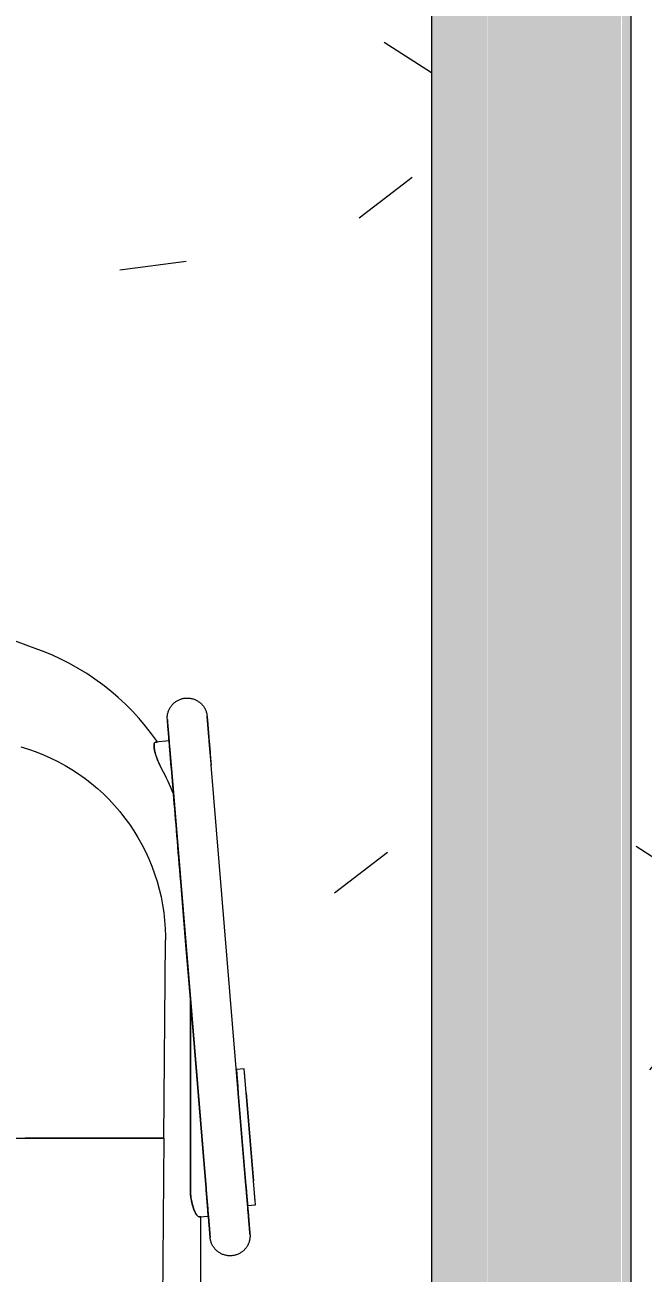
# Model space of a CAD drawing. Header units: metres. Extents: x -24.8 to 3.4, y -2.1 to 25.8.
# Drawn here: x -7.1525 to -7.0751, y 0.7141 to 0.8704 of the extents above; entities that cross this region are included whole.
import ezdxf

# ---------------------------------------------------------------- set-up
doc = ezdxf.new("R2010")
doc.units = ezdxf.units.M
for name, color, linetype, lineweight in [('A-ANNO-DIMS', 7, 'Continuous', 5), ('A-ANNO-DIMS-25', 7, 'Continuous', 5), ('P-PIPE', 7, 'Continuous', 5), ('P-SANR-FIXT', 7, 'Continuous', 5), ('S-COLS', 7, 'Continuous', 5)]:
    doc.layers.add(name, color=color, linetype=linetype, lineweight=lineweight)
doc.styles.add('Century Gothic_4', font='GOTHIC.TTF', dxfattribs={"height": 0.025})
doc.dimstyles.new('Setores_1_mm_1', dxfattribs={"dimscale": 0.3048, "dimtxt": 0.02610420674293815, "dimasz": 0.2604166666666666, "dimexe": 0.1968503937007874, "dimexo": 0.1230314960629921, "dimgap": 0.1435367454068242, "dimtad": 1, "dimrnd": 0.01, "dimzin": 0, "dimdsep": 46, "dimtxsty": 'Century Gothic_4', "dimblk1": 'OBLIQUE', "dimblk2": 'OBLIQUE', "dimsah": 1, "dimcen": 0.09, "dimazin": 0, "dimtfac": 1, "dimtdec": 4, "dimtix": 1, "dimtmove": 0, "dimatfit": 3, "dimfxl": 1, "dimtvp": 1, "dimtolj": 1, "dimtzin": 0, "dimarcsym": 2})

# ---------------------------------------------------------------- blocks, each defined once
blk = doc.blocks.new('Pilar retangular - 15 x 30 cm-3622251-AA')
at = {"layer": 'S-COLS', "true_color": 0xeaeaea}
h = blk.add_hatch(dxfattribs=at)
h.set_pattern_fill('FP_13', color=254, style=0, pattern_type=2)
h.set_pattern_definition([(49.99999999999999, (34.236, 1.261), (0.1821895382797721, -0.01593794972395968), [0.01905, -0.20955]), (355, (34.236, 1.261), (-0.03524225318630228, 0.191058600409279), [0.01524, -0.16764]), (100.451, (34.251, 1.26), (0.1469419574822546, 0.1751196380514854), [0.01619, -0.17809]), (46.184, (34.236, 1.312), (0.2710768171009678, -0.04204543887758169), [0.02857, -0.31432]), (96.636, (34.258, 1.309), (0.2374068957995607, 0.2474327575864128), [0.02429, -0.26714]), (351.184, (34.236, 1.312), (0.2374060537849424, 0.2474279291556656), [0.02286, -0.25146]), (21, (34.261, 1.299), (0.1516196892609379, -0.1022668857862438), [0.01905, -0.20955]), (326, (34.261, 1.299), (0.06180347834848309, 0.184189400520303), [0.01524, -0.16764]), (71.45100000000001, (34.274, 1.291), (0.2134180170410357, 0.08192421194172195), [0.01619, -0.17809]), (37.50000000000001, (34.236, 1.261), (0.003086366937134814, 0.08455105403913875), [0.00838, -0.15723, 0.00838, -0.1618, -0.16827]), (37.50000000000001, (34.236, 1.261), (0.003086366937134814, 0.08455105403913875), [-0.33579, 0.00838, -0.15989]), (7.499999999999999, (34.236, 1.261), (0.06681573338903396, 0.1001782420073617), [0.00838, -0.08865, 0.00838, -0.15342, -0.06412999999999999]), (7.499999999999999, (34.236, 1.261), (0.06681573338903396, 0.1001782420073617), [-0.25883, 0.00838, -0.05575]), (327.5, (34.179, 1.261), (0.1355865768415581, -0.00572760686397502), [0.00838, -0.05512, 0.00838, -0.18974, -0.26289]), (327.5, (34.179, 1.261), (0.1355865768415581, -0.00572760686397502), [-0.26162, 0.00838, -0.25451]), (317.5, (34.153, 1.261), (0.1481252617755285, 0.02542872635290974), [0.00838, -0.07417, 0.00838, -0.12319, -0.18669]), (317.5, (34.153, 1.261), (0.1481252617755285, 0.02542872635290974), [-0.21412, 0.00838, -0.17831])])
h.paths.add_polyline_path([(34.22817558113383, 2.619143064628034), (34.22842261862852, 2.616669758737317), (34.22837616939081, 2.61717119017585)])
h.paths.add_polyline_path([(34.33199633223165, -0.3000000000000015), (34.33199633223165, 3.010000000000005), (34.17379802125252, 3.010000000000005), (34.17379802125252, 3.005400000000004), (34.17517671821425, 3.004000000000005), (34.17542778973673, 3.000000000000004), (34.25699633223291, 3.000000000000004), (34.25699633223291, 2.700000000000005), (34.17542778973674, 2.700000000000006), (34.17542778973674, 2.695999999999739), (34.17402778973673, 2.694600000000006), (34.17402778973673, 2.68189999999989), (34.17273495042221, 2.680799999999953), (34.17259482989658, 2.680545441558778), (34.17273495042221, 2.680207160685486), (34.17317009332595, 2.680543647817474), (34.17460058194286, 2.680517157287531), (34.18384385103623, 2.671536901166462), (34.18583742801381, 2.671260210203911), (34.188389164176, 2.668708474041717), (34.18556073705126, 2.665880046916972), (34.20654105444679, 2.644899729521435), (34.20946975095445, 2.647627887263244), (34.21219790869627, 2.644598553530257), (34.21219790869627, 2.642919830534106), (34.22117816481734, 2.633939574413037), (34.22143248114175, 2.63207394289239), (34.22757040506026, 2.622446663611744), (34.22817558113383, 2.619143064628034), (34.22968684200124, 2.612145917525191), (34.23059633223165, 2.611202106908735), (34.23059633223165, 2.598502106908735), (34.23199633223165, 2.597102106908736), (34.23199633223165, 2.593102106908736), (34.22796192934842, 2.593102106908736), (34.2282148552966, 2.093893944779821), (34.22869516129887, 2.092089327572139), (34.22968684200126, 2.085543810616459), (34.23059633223165, 2.084600000000005), (34.23059633223165, 2.083800000000007), (34.23099633223168, 2.083800000000007), (34.23100251840373, 2.071493813827926), (34.23199633223165, 2.070500000000006), (34.23199633223165, 2.066500000000006), (34.23099633223168, 2.066500000000006), (34.23099633223168, 2.016200000000017), (34.22796192934838, 2.016200000000017), (34.22817582771621, 1.252737500000002), (34.23249633223166, 1.252737500000002), (34.23223765248122, 1.248737500000001), (34.23031732457024, 1.246837500000002), (34.23031732457024, 1.231887500000002), (34.22799633223165, 1.228797393121401), (34.23031732457024, 1.228074457966091), (34.23339419057653, 1.225904593414524), (34.23339419057653, 1.219000000000001), (34.22796192934838, 1.219000000000001), (34.22799633223165, 1.218540305328265), (34.22941073807829, 1.218261468550367), (34.22899633223165, 1.216000174358489), (34.22899633223165, 1.214500174358488), (34.23207350130998, 1.20567037052625), (34.2328247478511, 1.199260093445245), (34.2315441524689, 1.190661300895673), (34.22899633223165, 1.184020012515651), (34.22876136897411, 1.181265038909004), (34.22796192934838, 1.180465599283276), (34.22799633223165, 1.177750002166551), (34.23429633223165, 1.177750002166551), (34.23401026286059, 1.157750002166552), (34.23036722153796, 1.154050002166552), (34.23036722153796, 1.14355000216655), (34.23233687575072, 1.141550002166551), (34.23233687575072, 1.13755000216655), (34.22796192934838, 1.13755000216655), (34.22821485529661, 0.4938939447798159), (34.22869516129889, 0.4920893275721328), (34.22968684200126, 0.485543810616455), (34.23059633223166, 0.4846000000000011), (34.23059633223166, 0.4718999999999997), (34.23199633223167, 0.4705), (34.23199633223167, 0.4665000000000009), (34.22796192934838, 0.4665000000000009), (34.22825115767439, 0.2673899999999964), (34.23199633223165, 0.2673899999999964), (34.23143410836543, 0.2630738890429586), (34.23036722153796, 0.2619899999999933), (34.23036722153796, 0.2469899999999945), (34.22932330480521, 0.2458899999998973), (34.22978575139409, 0.2319999999999953), (34.23199633223165, 0.2319999999999953), (34.23143410836542, 0.2276838890429573), (34.23036722153796, 0.2265999999999985), (34.23036553350384, 0.2104439736184571), (34.22951094346234, 0.2093999999999959), (34.22957032647843, 0.2085307472160346), (34.23018554659352, 0.2072848090073612), (34.23174597948689, 0.2028633833275202), (34.23154722695573, 0.19658870675326), (34.23100251840374, 0.1943601249661965), (34.22726750657508, 0.1884681594568259), (34.22609986155284, 0.1873581976785342), (34.220566388039, 0.1843934048253637), (34.21836379161805, 0.1837510715224779), (34.21208766527153, 0.1839487595187376), (34.20985645719786, 0.1844938138279169), (34.20651523733299, 0.1862715696840729), (34.20566923357214, 0.1857098910626992), (34.20499633223166, 0.1850782062097726), (34.18884400052182, 0.1850782062097726), (34.18749633223167, 0.1837503527447596), (34.18349633223166, 0.1837503527447596), (34.18349633223166, 0.1874999999999944), (34.18199633223185, 0.1874999999999944), (34.18199633223185, 0.1799999999999983), (34.17699633223185, 0.1799999999999983), (34.17699633223185, 0.1892684842830079), (34.1660905943906, 0.1892684842830079), (34.16589883761412, 0.09584936442267529), (34.16527968683287, 0.08527672240470285), (34.1634678839764, 0.07442213696197184), (34.1619939070075, 0.06831398625097812), (34.16176645611326, 0.001538637570045093), (34.16125127386795, 0.0001989879500094334), (34.16140525547854, -2.165734258596788e-15), (34.18199633223166, -2.165734258596788e-15), (34.18199633223166, -0.3000000000000015)])
h.paths.add_polyline_path([(34.17699633223185, 0.2107315157170034), (34.17699633223185, 0.22), (34.18199633223185, 0.22), (34.18199633223185, 0.2124999999999952), (34.18349633223166, 0.2124999999999952), (34.18349633223166, 0.2164999999999943), (34.18749633223165, 0.21624964725523), (34.18889633223165, 0.2148702315157797), (34.20058851749645, 0.2149217937902148), (34.20057453618552, 0.2266517180042821), (34.19924740375414, 0.2279999999999982), (34.19924740375414, 0.2319999999999953), (34.20149197031672, 0.2319999999999953), (34.20152208015568, 0.246045191930285), (34.20062544292535, 0.2469899999999945), (34.20062544292535, 0.2619899999999954), (34.19924740375414, 0.2633899999999951), (34.19924740375414, 0.2673899999999964), (34.20303073511496, 0.2673899999999964), (34.20285719015429, 0.4665000000000009), (34.19899633223167, 0.4665000000000009), (34.19899633223167, 0.4705), (34.20039633223166, 0.4718999999999997), (34.20068542314074, 0.4848999999999881), (34.20145633223166, 0.4856999999999987), (34.20193473363057, 0.4856999999999987), (34.20119633223166, 0.4864384013989018), (34.20091085225469, 0.4856849011131048), (34.20009633223166, 0.4848999999999881), (34.18739633223166, 0.4848999999999881), (34.18599633223166, 0.4834999999999905), (34.1819963322317, 0.4834999999999905), (34.1819963322317, 0.4745000000000164), (34.16849633223166, 0.4745000000000164), (34.16746284995557, 0.4752038525911784), (34.16698216132578, 0.4159189215839725), (34.16662404054226, 0.4133466052946571), (34.16610475005084, 0.4114009716378029), (34.1661213322317, 0.2107315157170034), (34.17305327270791, 0.2107315157170034)])
h.paths.add_polyline_path([(34.07619426813402, 0.4049999999999928), (34.09451224851863, 0.4049999999999928), (34.09451224851863, 0.4059999999999926), (34.03445279832194, 0.4062238628589368), (34.03199633223165, 0.4068078379531797), (34.03199633223165, 0.4049999999999928), (34.07593445628893, 0.4049999999999928)])
h.paths.add_polyline_path([(34.12685311457926, 0.4049999999999928), (34.12850526366034, 0.4049999999999928), (34.12849633223177, 0.4059999999999926), (34.1216907167211, 0.4059999999999926), (34.1216907167211, 0.4049999999999928)])
h.paths.add_polyline_path([(34.14225316728881, 0.4049999999999928), (34.1541383223222, 0.4049999999999928), (34.15399685293499, 0.4059999999999926), (34.14048766702716, 0.4059867429369579), (34.14049633223177, 0.4049999999999928)])
h.paths.add_polyline_path([(34.20202005678182, 1.184020012515651), (34.20294494321124, 1.184094548852757), (34.20235369774062, 1.184545186779376), (34.20220272474535, 1.184307544698744)])
h.paths.add_polyline_path([(34.10593587167743, 2.031659743269839), (34.10593561183313, 2.031658688516666), (34.10593587167743, 2.028134716087913)])
h.paths.add_polyline_path([(34.16844304521879, 0.7806109099406777), (34.16862488525769, 0.7804762831837513), (34.16862023584487, 0.7805785782288437)])
h.paths.add_polyline_path([(34.20303073511496, 0.5137984962788316), (34.20299633223166, 1.13755000216655), (34.19839633223165, 1.13755000216655), (34.19865578871259, 1.141550002166551), (34.20062544292535, 1.14355000216655), (34.20049071945797, 1.154186832025218), (34.19698240160273, 1.157750002166556), (34.19698240160273, 1.177750002166551), (34.20299633223166, 1.177750002166551), (34.20299633223166, 1.18050000216655), (34.20199633223166, 1.18150000216655), (34.20199633223166, 1.184019959321991), (34.19309440796126, 1.184020012515651), (34.19309440796126, 1.216000000000002), (34.20209351451217, 1.215918194038752), (34.20248223479727, 1.215934207648719), (34.20245633357675, 1.216000174358489), (34.20199633223166, 1.216000174358489), (34.20209351451217, 1.216498751216092), (34.20191314396627, 1.217138799244223), (34.20158192638502, 1.217510381738657), (34.20158192638502, 1.217854622477404), (34.20176055873862, 1.21787946158748), (34.20177715868248, 1.218261468550367), (34.20303016806114, 1.218261468550367), (34.20299633223166, 1.219000000000001), (34.19759847388678, 1.219000000000001), (34.19764606998273, 1.225938524744033), (34.20097700861606, 1.228302495247581), (34.20299633223166, 1.228754494639253), (34.20299633223166, 1.229207154729916), (34.20067533989307, 1.231887500000002), (34.20067533989307, 1.246837500000002), (34.1987550119821, 1.248737500000001), (34.1987550119821, 1.252737500000002), (34.20303073511496, 1.252737500000002), (34.20299633223172, 2.016200000000017), (34.19999633223169, 2.016200000000017), (34.19999633223169, 2.033717044330465), (34.1803863322316, 2.03272647912532), (34.1803863322316, 2.017167023343134), (34.17785795020005, 2.017666624884775), (34.17077395235872, 2.031639473352606), (34.1554991393984, 2.031355774314512), (34.1554991393984, 2.023913302713497), (34.11148431237778, 2.023930995556979), (34.10593561183313, 2.031660406155646), (34.10245571619744, 2.040537927946055), (34.10182586166034, 2.045569721217172), (34.06525290374105, 2.050410184596083), (34.04097044278547, 2.056418556449095), (34.03199633223165, 2.059191258616378), (34.03199633223165, 0.7750413944739019), (34.03445279832194, 0.7769364975742366), (34.04096586012034, 0.7799382170836117), (34.04395956098305, 0.7806499651717823), (34.05087252931624, 0.7809999999999921), (34.08119739145314, 0.7809999999999921), (34.08119739145314, 0.7829999999999896), (34.11119739145315, 0.7829999999999896), (34.1114530618697, 0.7809999999999921), (34.12208649609573, 0.7809999999999921), (34.12939564590777, 0.8010817240639793), (34.15453638074415, 0.7917786736004664), (34.16265944331879, 0.78701826404698), (34.16890818658027, 0.7806174760307715), (34.17016493777886, 0.7806352167484978), (34.1699652837798, 0.784084658928844), (34.17051780864894, 0.7852548720383631), (34.17178791485826, 0.7860367860630971), (34.17305327270791, 0.7860402533732945), (34.1741768717357, 0.7853967710821195), (34.17477849744747, 0.7844825178695755), (34.17544815837891, 0.7774151711165999), (34.17882246110764, 0.7392148772291899), (34.17960385586363, 0.7392794671085031), (34.18085289294102, 0.7230609837265727), (34.17994724874885, 0.722986123422453), (34.1801312766047, 0.7179515604128848), (34.17969534134858, 0.717145033339711), (34.17852735046284, 0.7163852446533074), (34.17734203750569, 0.7163012555117245), (34.17613824760652, 0.7168907775627745), (34.17538787155612, 0.7181332963574859), (34.1751243249688, 0.7206375950740257), (34.17479052689648, 0.7213233900403926), (34.1741213322317, 0.7211392848277915), (34.17388281301572, 0.7000000000000041), (34.17189391594296, 0.7000000000000041), (34.17189391594296, 0.6992962629841323), (34.18199633223172, 0.7009375000000136), (34.18172838303929, 0.6681663797119912), (34.16902741098628, 0.6681663797119912), (34.16794761826835, 0.5253051427933106), (34.16849633223166, 0.5254999999999853), (34.1819963322317, 0.5254999999999853), (34.1819963322317, 0.5164999999999895), (34.18599633223166, 0.5164999999999895), (34.18739633223166, 0.5150999999999898), (34.2000963322314, 0.5150999999999898), (34.20119633223166, 0.5140400000000014)])
h.paths.add_polyline_path([(34.18339873498654, 1.16303998602724), (34.17571902060327, 1.164228826331498), (34.17630306509998, 1.164773739876455), (34.17630306509998, 1.165118987737135), (34.17573886461953, 1.164773739876455), (34.17483899476434, 1.164909544674), (34.17476058782791, 1.164909544674), (34.16277062722239, 1.186221911271856), (34.16277062722239, 1.186767056920201), (34.16199055104879, 1.186571575494617), (34.16211558093363, 1.186331811912273), (34.16122077106252, 1.186571575494617), (34.15887215353757, 1.186331811912273), (34.15887215353757, 1.179316643648698), (34.12297683375387, 1.179316643648698), (34.12176521341176, 1.179892980985179), (34.12171894005584, 1.180299681527735), (34.12104424595365, 1.181873448887544), (34.12119250887358, 1.181873376200859), (34.12073859934854, 1.183516915751821), (34.11964873498656, 1.183516915751821), (34.11964873498656, 1.216483084248155), (34.12073859934853, 1.216483084248155), (34.12089875081889, 1.2177608736936), (34.12105322439347, 1.218145096445469), (34.12107493480438, 1.218511118023143), (34.12120225486024, 1.219094944377087), (34.12148144443084, 1.219471543710237), (34.121899126408, 1.2202816135216), (34.12297683375387, 1.220683356351273), (34.15887215353757, 1.220683356351278), (34.15887215353757, 1.213428424505411), (34.16186875534157, 1.213194862955072), (34.16213610581776, 1.21314345960911), (34.16277062722239, 1.213668188087753), (34.16277062722239, 1.214323234376515), (34.17483899476434, 1.23476464607031), (34.17595590478739, 1.235226260123572), (34.17630306509998, 1.235226260123572), (34.17630306509998, 1.235496246703628), (34.17571902060304, 1.235771173668439), (34.17630306509998, 1.236111481144363), (34.18339873498654, 1.236960013972787), (34.18339873498654, 1.225501436851617), (34.18549633291115, 1.225501436851617), (34.18549633291115, 1.214500000234712), (34.19033359073376, 1.214733535382414), (34.1907566572774, 1.215095544561359), (34.19107255713785, 1.214946051206702), (34.19107255713785, 1.214354693803215), (34.19139521595596, 1.213856406460552), (34.19107255713785, 1.211789762585025), (34.19132586720116, 1.210986606990329), (34.19148077194962, 1.211789762585025), (34.19189429117222, 1.214500000234712), (34.1919968066868, 1.214005924707906), (34.19172732269383, 1.185499999765291), (34.19126270664158, 1.185799117087635), (34.19046544357808, 1.185499999765291), (34.1899301705372, 1.185533394361436), (34.18939873095726, 1.185994075292097), (34.18939873095726, 1.185499999765291), (34.18549633291115, 1.185499999765291), (34.18549633291115, 1.174498563148385), (34.18339873498654, 1.174465326804153), (34.18339873498654, 1.164299367963706)])
h.paths.add_polyline_path([(34.19107255713785, 1.18732934960323), (34.19126984903092, 1.188210237472004), (34.19107255713785, 1.187442631441861)])
h.paths.add_polyline_path([(34.12297683375387, 1.192167927033783), (34.12200871276951, 1.192435820564016), (34.12247499423763, 1.192198953013604)])
h.paths.add_polyline_path([(34.12104490779601, 1.195472021466925), (34.12107493480439, 1.199183140736751), (34.12104490779601, 1.195472775073056)])
h.paths.add_polyline_path([(34.12297683375387, 1.197117461393478), (34.12297683375387, 1.19776344531305), (34.12253043100726, 1.19776344531305)])
h.paths.add_polyline_path([(34.12132297110866, 1.196350281236995), (34.12297683375387, 1.196479552361274), (34.122828697754, 1.196929159577353), (34.12247499423763, 1.196479552361274), (34.1214232081842, 1.196386095899358)])
h.paths.add_polyline_path([(34.12107493480439, 1.206262361114544), (34.12109526230612, 1.208346884819621), (34.12107493480439, 1.206569243908709)])
h.paths.add_polyline_path([(34.12104422463982, 1.205716908001353), (34.12104422463982, 1.20644307644939), (34.12103380513423, 1.205802978886412)])
h.paths.add_polyline_path([(34.1210442246398, 1.204671676821726), (34.1208239679726, 1.204671372218187), (34.12103380513423, 1.204657529444243)])
h.paths.add_polyline_path([(34.12107493480439, 1.202535231060007), (34.12107260107734, 1.204266136125442), (34.12105772057311, 1.203733452141374)])
h.paths.add_polyline_path([(34.12105379105802, 1.19972198755716), (34.12104855195028, 1.20027289863068), (34.12073859934854, 1.199999999999988)])
h.paths.add_polyline_path([(34.12171532557384, 1.202053815302772), (34.12297683375387, 1.202236554686921), (34.12297070295464, 1.202873666802397), (34.12251941419299, 1.20222061239061), (34.12175952954188, 1.202067048671258)])
h.paths.add_polyline_path([(34.12297683375387, 1.202882538606498), (34.12297683375387, 1.203525667037959), (34.12253973117392, 1.203522655558507), (34.12287394325008, 1.203033217094098)])
h.paths.add_polyline_path([(34.19999633223169, 2.066282955669546), (34.19977982089336, 2.066500000000006), (34.19899633223165, 2.066684939923805), (34.19899633223165, 2.070500000000006), (34.19999633223169, 2.071900000000006), (34.19999633223169, 2.083800000000007), (34.20039633223166, 2.083800000000007), (34.20068542314073, 2.084899999999994), (34.20145633223166, 2.085700000000005), (34.20167473363056, 2.085960000000005), (34.20119633223165, 2.086438401398906), (34.20091085225469, 2.085684901113108), (34.20009633223165, 2.084899999999994), (34.18731340611229, 2.084817073880631), (34.18599633223165, 2.083499999999993), (34.18199633223292, 2.083499999999993), (34.18199633223292, 2.067192194511528), (34.19999156128403, 2.066283196665708)])
h.paths.add_polyline_path([(34.20303073511501, 2.11379849627883), (34.20285719015427, 2.593102106908736), (34.19899633223165, 2.593102106908736), (34.19899633223165, 2.597102106908736), (34.20039633223165, 2.598502106908736), (34.20039633223165, 2.611202106908735), (34.20168917154617, 2.612302106908735), (34.20182929207178, 2.612556665349957), (34.2016620176566, 2.612867792333693), (34.20125402864242, 2.612558459091262), (34.19982354002552, 2.612584949621203), (34.19084328390444, 2.621565205742269), (34.18886338491712, 2.621565205742278), (34.18603495779237, 2.624393632867017), (34.18886338491712, 2.62722205999178), (34.16788306752159, 2.648202377387306), (34.16495437101375, 2.645474219645653), (34.16222621327209, 2.648503553378485), (34.16222621327209, 2.650182276374628), (34.15323921973255, 2.659526353093043), (34.15299164082663, 2.661028164016353), (34.14705265583211, 2.669916483183543), (34.14473857511194, 2.680954845365357), (34.14382778973673, 2.681900000000006), (34.14382778973673, 2.694599999999995), (34.14242778973674, 2.695999999999952), (34.14242778973674, 2.700000000000007), (34.03199633223165, 2.700000000000005), (34.03208882790042, 2.14752631241653), (34.05127262175442, 2.147714817273911), (34.06699633223291, 2.150000000000007), (34.18199633223292, 2.147378844689754), (34.18199633223292, 2.116499999999993), (34.18599633223165, 2.116499999999993), (34.18739633223165, 2.115099999999993), (34.20009633223139, 2.115099999999993), (34.20119633223166, 2.114040000000005)])
h.paths.add_polyline_path([(34.14242778973673, 3.000000000000004), (34.14299001360296, 3.004315960137249), (34.14405755822094, 3.005400000000004), (34.14405755822094, 3.010000000000005), (34.03199633223165, 3.010000000000005), (34.03199633223165, 3.000000000000004), (34.12685311457926, 3.000000000000004)])
blk = doc.blocks.new('UT_Bacia com caixa acoplada - UT_Bacia com caixa acoplada-3248018-AA')
at = {"layer": 'P-SANR-FIXT'}
for p, q in [((34.16949633223186, 0.7309999999999905), (34.16969739145315, 0.7557973039599425)), ((34.13469739145315, 0.7309999999999924), (34.16484030671732, 0.7309999999999924)), ((34.1648692673303, 0.7309999999999924), (34.1683230401167, 0.7309999999999924)), ((34.16698216132578, 0.4159189215839725), (34.1695368727724, 0.7309999999999905)), ((34.16834974623391, 0.7309999999999924), (34.1695368727724, 0.7309999999999924))]:
    blk.add_line(p, q, dxfattribs=at)
at = {"layer": 'P-SANR-FIXT', "color": 254, "true_color": 0xdfdfdf}
for p, q in [((34.15211713211278, 0.7309999999999924), (34.15930698839787, 0.7309999999999924)), ((34.15930395845587, 0.7309999999999924), (34.15211904749044, 0.7309999999999924)), ((34.15933262494701, 0.7309999999999924), (34.16484030671732, 0.7309999999999924)), ((34.16483415819228, 0.7309999999999924), (34.15933732862874, 0.7309999999999924)), ((34.1648692673303, 0.7309999999999924), (34.1683230401167, 0.7309999999999924)), ((34.16831058707879, 0.7309999999999924), (34.16488005636595, 0.7309999999999924)), ((34.16834974623394, 0.7309999999999924), (34.16953548038176, 0.7309999999999924)), ((34.16949633223184, 0.7309999999999924), (34.16838720027187, 0.7309999999999924))]:
    blk.add_line(p, q, dxfattribs=at)
at = {"layer": 'P-SANR-FIXT', "color": 253, "true_color": 0xa6a6a6}
for p, q in [((34.15930395845588, 0.7309999999999924), (34.15211904749044, 0.7309999999999924)), ((34.16483415819229, 0.7309999999999924), (34.15933732862874, 0.7309999999999924)), ((34.16831058707881, 0.7309999999999924), (34.16488005636594, 0.7309999999999924)), ((34.16949633223185, 0.7309999999999924), (34.16838720027185, 0.7309999999999924))]:
    blk.add_line(p, q, dxfattribs=at)
at = {"layer": 'P-SANR-FIXT', "flags": 128}
blk.add_lwpolyline([(34.15160710439444, 0.7800263859577611), (34.15256237719574, 0.7797308854520527), (34.15350506901221, 0.7793974205919411), (34.15443367173805, 0.7790265248500633), (34.15534669980698, 0.7786187915804916), (34.15624269256887, 0.7781748730694743), (34.15712021662644, 0.7776954794919326), (34.15797786812836, 0.7771813777753261), (34.15881427501521, 0.7766333903727332), (34.1596280992144, 0.7760523939471003), (34.1604180387808, 0.7754393179687652), (34.16118282997962, 0.774795143228515), (34.1619212493081, 0.7741209002685139), (34.16263211545283, 0.773417667733669), (34.16331429117961, 0.7726865706460248), (34.16396668515281, 0.7719287786049572), (34.16458825368125, 0.7711455039160781), (34.16517800238786, 0.7703379996518035), (34.16573498780053, 0.7695075576466952), (34.16625831886142, 0.7686555064308097), (34.16674715835246, 0.7677832091043338), (34.16720072423475, 0.7668920611569093), (34.16761829089963, 0.765983488235148), (34.16799919032952, 0.7650589438619079), (34.16834281316657, 0.764119907110962), (34.16864860968757, 0.7631678802407904), (34.1689160906833, 0.7622043862913022), (34.16914482824122, 0.7612309666472774), (34.16933445643004, 0.7602491785724976), (34.16948467188512, 0.7592605927184453), (34.16959523429377, 0.758266790611601), (34.16966596677972, 0.7572693621233315), (34.16969675618608, 0.7562699029264468), (34.16969739145314, 0.7557973039599425)], dxfattribs=at)
blk = doc.blocks.new('UT_Ducha higiênica - UT_Ducha higiênica-3628668-AA')
at = {"layer": 'P-SANR-FIXT'}
for p, q in [((34.1537239566748, 0.7922269430948031), (34.12939564590778, 0.8010817240639803)), ((34.17015524812255, 0.7807524401698835), (34.1684430452188, 0.7806109099406787)), ((34.17043961763969, 0.7773121976454759), (34.17479052689649, 0.7246758138481002)), ((34.17977353235785, 0.7250877077326023), (34.17542262310105, 0.777724091529978)), ((34.17282894273468, 0.7245136698315118), (34.17282894273468, 0.7484066458872818)), ((34.17957056332756, 0.7396822331979562), (34.17857396223529, 0.7395998544210545)), ((34.1798190621999, 0.736675946179156), (34.17957056332754, 0.7396822331979532)), ((34.1798190621999, 0.7366759461791562), (34.18072864350484, 0.7256720231286959)), ((34.18097714237719, 0.7226657361098984), (34.18072864350483, 0.725672023128696)), ((34.17998054128494, 0.7225833573329976), (34.18097714237721, 0.7226657361098994)), ((34.17391004266618, 0.7211392848277924), (34.17507489641364, 0.7212355713236924)), ((34.17412133223171, 0.7000000000000051), (34.17412133223171, 0.7211567499661671))]:
    blk.add_line(p, q, dxfattribs=at)
at = {"layer": 'P-SANR-FIXT', "color": 253, "true_color": 0xa6a6a6}
for p, q in [((34.17001389494585, 0.7824625011296474), (34.17000330425821, 0.7825906250381316)), ((34.17002516669899, 0.7823261378342611), (34.17001389494585, 0.7824625011296474)), ((34.17016493777885, 0.7806352167484982), (34.17015524812253, 0.7807524401698824)), ((34.17042472089926, 0.7774924152735068), (34.17015524812253, 0.7807524401698828)), ((34.17523929661427, 0.7799419367546994), (34.17525829996733, 0.7797120381919456)), ((34.17043961763968, 0.7773121976454755), (34.17070230845775, 0.7741342194564946)), ((34.17539693493011, 0.7780348616116339), (34.17541716105646, 0.777790170194966)), ((34.17282894273468, 0.7484066458872818), (34.17479052689648, 0.7246758138480984)), ((34.17857396223528, 0.7395998544210539), (34.17882246110764, 0.7365935674022567)), ((34.1798190621999, 0.7366759461791554), (34.17960385586362, 0.7392794671085017)), ((34.17973204241257, 0.7255896443517955), (34.17882246110763, 0.7365935674022558)), ((34.18072864350484, 0.7256720231286959), (34.1798190621999, 0.7366759461791562)), ((34.17973204241256, 0.7255896443517962), (34.17977381090423, 0.7250843379369799)), ((34.18094384984111, 0.7230685021993497), (34.18072864350483, 0.7256720231286956)), ((34.17506520675731, 0.7213527947450765), (34.17479052689649, 0.7246758138480993)), ((34.17979635865342, 0.7248115600162864), (34.17998054128493, 0.7225833573329984))]:
    blk.add_line(p, q, dxfattribs=at)
at = {"layer": 'P-SANR-FIXT', "color": 254, "true_color": 0xdfdfdf}
for p, q in [((34.17504226446001, 0.7823255902579442), (34.17505590916242, 0.7821605195221133)), ((34.17009107384109, 0.7815288071104868), (34.17007668799271, 0.7817028440742353)), ((34.17019334641376, 0.7802915350667915), (34.17016493777885, 0.7806352167484982)), ((34.17042472089926, 0.7774924152735063), (34.17019334641376, 0.7802915350667915)), ((34.17043961763968, 0.7773121976454761), (34.17042472089926, 0.7774924152735068)), ((34.17070230845775, 0.7741342194564911), (34.17043961763968, 0.7773121976454753)), ((34.17541716105646, 0.777790170194966), (34.17542262310106, 0.777724091529978)), ((34.17282894273468, 0.7484066458872872), (34.17282894273468, 0.7245136698315116)), ((34.17479052689647, 0.7246758138480981), (34.17282894273468, 0.7484066458872872)), ((34.17860725477135, 0.7391970883316024), (34.17864674586988, 0.7387193333394414)), ((34.17864674586988, 0.7387193333394414), (34.17869821167146, 0.7380967109116554)), ((34.17869821167146, 0.7380967109116554), (34.17875814486678, 0.737371651737766)), ((34.17875814486678, 0.737371651737766), (34.17882246110764, 0.7365935674022563)), ((34.17882246110763, 0.7365935674022558), (34.17973204241257, 0.7255896443517955)), ((34.17973204241256, 0.7255896443517958), (34.17977381090423, 0.7250843379369799)), ((34.17506520675731, 0.7213527947450764), (34.17479052689649, 0.724675813848099)), ((34.17979635865342, 0.7248115600162867), (34.17985629184875, 0.7240865008423973)), ((34.17985629184875, 0.7240865008423973), (34.17994724874885, 0.7229861234224499)), ((34.17991334807733, 0.7233962466063515), (34.17993268000048, 0.7231623730717585)), ((34.18013646200483, 0.7206970613038429), (34.1801502672432, 0.7205300484377611)), ((34.17529645366228, 0.7185552183942405), (34.17529604897482, 0.7185601142177737)), ((34.17530148105761, 0.7185014724280233), (34.17529645366228, 0.7185552183942405))]:
    blk.add_line(p, q, dxfattribs=at)
at = {"layer": 'P-SANR-FIXT', "color": 7, "true_color": 0xfdfdfd}
for p, q in [((34.17505590916242, 0.7821605195221133), (34.1750701405289, 0.7819883514478815)), ((34.17479598894107, 0.7246097351831121), (34.17479052689649, 0.7246758138481002)), ((34.18012207615646, 0.7208710982675914), (34.18013646200483, 0.7206970613038429))]:
    blk.add_line(p, q, dxfattribs=at)
at = {"layer": 'P-SANR-FIXT', "color": 7, "true_color": 0xf3f3f3}
for p, q in [((34.1750701405289, 0.7819883514478815), (34.17508493579229, 0.7818093614674433)), ((34.17020599119491, 0.7801385611679846), (34.17018823267857, 0.7803533999582766)), ((34.17037905202984, 0.7780449076371811), (34.1703590142947, 0.7782873199365973)), ((34.17043961763968, 0.7773121976454755), (34.17042472089926, 0.7774924152735063)), ((34.17043961763969, 0.7773121976454759), (34.17042488374077, 0.7774904452514316)), ((34.17993268000048, 0.7231623730717585), (34.17995175732135, 0.7229315796619077)), ((34.17507489641363, 0.7212355713236923), (34.17506520675731, 0.7213527947450765)), ((34.17507489641363, 0.7212355713236922), (34.17506520675731, 0.7213527947450764)), ((34.18010713271234, 0.721051880906988), (34.18012207615646, 0.7208710982675914)), ((34.17515724083513, 0.7202393858559649), (34.17514300946865, 0.7204115539301967))]:
    blk.add_line(p, q, dxfattribs=at)
at = {"layer": 'P-SANR-FIXT', "color": 7, "true_color": 0xfefefe}
blk.add_line((34.17487311538472, 0.7236766757123185), (34.17485651174163, 0.7238775430893222), dxfattribs=at)
at = {"layer": 'P-SANR-FIXT', "color": 7, "true_color": 0xfafafa}
for p, q in [((34.17989379247885, 0.7236328261179213), (34.17991334807733, 0.7233962466063515)), ((34.175046637274, 0.7215774444430293), (34.1750289845314, 0.7217910036050633))]:
    blk.add_line(p, q, dxfattribs=at)
at = {"layer": 'P-SANR-FIXT', "flags": 128}
for points in [[(34.16868578431305, 0.7806309746885932), (34.16796414238431, 0.7816392543741484), (34.16720275725886, 0.7826178695632493), (34.16640284699046, 0.7835652546803534), (34.1655656912649, 0.7844798941113675), (34.16469262935276, 0.785360324628319), (34.16378505796687, 0.7862051377301922), (34.16284442902782, 0.7870129818962471), (34.16187224734127, 0.7877825647481433), (34.16087006819053, 0.7885126551174905), (34.15983949484845, 0.7892020850154391), (34.15878217601252, 0.7898497515012254), (34.15769980316735, 0.7904546184466305), (34.1565941078786, 0.7910157181935742), (34.15546685902284, 0.791532153102159), (34.15431985995779, 0.7920030969866958), (34.1537239566748, 0.7922269430948031)], [(34.1699336908739, 0.7834327930993377), (34.16992744812925, 0.7835325913702463), (34.16992520124452, 0.7836325594563891), (34.16992695381428, 0.7837325374301484), (34.16993270303476, 0.7838323653480965), (34.16994243970846, 0.7839318835068563), (34.16995614825876, 0.7840309326986068), (34.16997380675491, 0.7841293544657681), (34.16999538694709, 0.7842269913545111), (34.17002085431159, 0.7843236871666406), (34.17005016810605, 0.7844192872094845), (34.17008328143467, 0.7845136385433664), (34.17012014132318, 0.7846065902262804), (34.17016068880363, 0.7846979935553628), (34.17020485900868, 0.7847877023047866), (34.17025258127546, 0.784875572959687), (34.17030377925848, 0.7849614649457619), (34.17035837105191, 0.7850452408541571), (34.17041626932053, 0.7851267666612882), (34.17047738143946, 0.7852059119432597), (34.17054160964234, 0.7852825500844964), (34.17060885117775, 0.7853565584803281), (34.17067899847358, 0.7854278187331056), (34.17075193930911, 0.7854962168416249), (34.17082755699458, 0.7855616433835051), (34.17090573055781, 0.785623993690239), (34.17098633493778, 0.78568316801463), (34.17106924118468, 0.7857390716903868), (34.1711543166662, 0.7857916152835522), (34.1712414252797, 0.7858407147355844), (34.17133042767001, 0.7858862914978398), (34.17142118145227, 0.7859282726572125), (34.17151354143981, 0.7859665910528105), (34.17160735987633, 0.7860011853833717), (34.17170248667234, 0.7860320003053484), (34.17179876964529, 0.7860589865214372), (34.17189605476295, 0.78608210085945), (34.17199418638986, 0.7861013063413756), (34.17209300753638, 0.7861165722425422), (34.17219236010974, 0.7861278741407656), (34.17229208516703, 0.7861351939554114), (34.17239202316943, 0.7861385199763479), (34.17249201423744, 0.7861378468826454), (34.1725918984067, 0.7861331757511134), (34.17269151588383, 0.7861245140545619), (34.17279070730213, 0.7861118756498607), (34.17288931397649, 0.7860952807557595), (34.17298717815726, 0.7860747559205521), (34.17308414328262, 0.7860503339795916), (34.17318005422908, 0.7860220540027784), (34.17327475755955, 0.7859899612320389), (34.17336810176894, 0.7859541070089605), (34.1734599375264, 0.7859145486926533), (34.17355011791432, 0.7858713495679861), (34.17363849866332, 0.7858245787443403), (34.17372493838305, 0.7857743110450582), (34.17380929878839, 0.7857206268877338), (34.17389144492071, 0.7856636121555683), (34.1739712453637, 0.7856033580599696), (34.17404857245368, 0.78553996099464), (34.17412330248381, 0.7854735223813544), (34.17419531590197, 0.7854041485077274), (34.17426449750206, 0.7853319503571514), (34.17433073660828, 0.7852570434312726), (34.17439392725219, 0.7851795475651878), (34.17445396834224, 0.7850995867357549), (34.1745107638255, 0.7850172888632414), (34.17456422284129, 0.7849327856066873), (34.1746142598666, 0.7848462121532803), (34.17466079485288, 0.7847577070020706), (34.17470375335405, 0.784667411742427), (34.1747430666457, 0.7845754708274993), (34.17477867183494, 0.7844820313431404), (34.17481051196105, 0.784387242772591), (34.17483853608664, 0.7842912567573455), (34.17486269937907, 0.7841942268545489), (34.17488296318223, 0.7840963082913504), (34.17489929507837, 0.7839976577165606), (34.17491166893993, 0.783898432950057), (34.17491669633527, 0.7838446869838398)], [(34.16993369087391, 0.7834327930993354), (34.16993409556136, 0.7834278972758023), (34.16993530897629, 0.7834132176374724), (34.16993732917751, 0.7833887776686346), (34.16994015293313, 0.7833546164680324), (34.16994377572571, 0.7833107886862912), (34.16994819175959, 0.7832573644385165), (34.16995339397005, 0.7831944291921078), (34.16995937403465, 0.7831220836300345), (34.16996612238658, 0.7830404434897614), (34.1699736282299, 0.7829496393780977), (34.16998187955689, 0.7828498165622534), (34.16999086316714, 0.7827411347374369), (34.17000056468883, 0.7826237677713846), (34.17001096860159, 0.7824979034262054), (34.17002205826136, 0.7823637430580009), (34.17003381592706, 0.7822215012947442), (34.17004622278894, 0.7820714056929101), (34.17005925899865, 0.7819136963734421), (34.17007290370105, 0.781748625637611), (34.17008713506753, 0.7815764575633792), (34.17010193033094, 0.7813974675829412), (34.17011726582199, 0.7812119420420786), (34.1701331170072, 0.7810201777420865), (34.17014945852803, 0.7808224814649297), (34.17016626424154, 0.780619169482482), (34.17018350726217, 0.7804105670505467), (34.17020116000478, 0.7801970078885127), (34.17021919422874, 0.7799788336454834), (34.17023758108314, 0.7797563933537086), (34.17025629115292, 0.7795300428701972), (34.17027529450597, 0.7793001443074434), (34.17029456074098, 0.7790670654541033), (34.17031405903609, 0.7788311791866195), (34.17033375819818, 0.7785928628727037), (34.1703536267128, 0.7783524977676171), (34.17037363279455, 0.7781104684042538), (34.17039374443798, 0.7778671619779666), (34.17041392946875, 0.7776229677271339), (34.1704341555951, 0.7773782763104639), (34.17043961763969, 0.7773121976454759)], [(34.17000330425821, 0.7825906250381316), (34.1699934115789, 0.7827103045887935), (34.1699842327341, 0.7828213483198806), (34.16997578240802, 0.7829235785851109), (34.16996807411935, 0.7830168318378661), (34.16996112019972, 0.7831009588928415), (34.16995493177393, 0.7831758251646873), (34.16994951874212, 0.7832413108833459), (34.16994488976401, 0.783297311285633), (34.16994105224496, 0.7833437367828516), (34.16993801232418, 0.7833805131041103), (34.16993577486491, 0.7834075814151413), (34.1699343434466, 0.7834248984124177), (34.1699337203592, 0.7834324363924404)], [(34.17491669633527, 0.7838446869838398), (34.17491710102271, 0.7838397911603044), (34.17491831443765, 0.7838251115219745), (34.17492033463887, 0.7838006715531389), (34.17492315839447, 0.7837665103525345), (34.17492678118707, 0.7837226825707956), (34.17493119722095, 0.7836692583230208), (34.17493639943141, 0.7836063230766122), (34.17494237949601, 0.7835339775145367), (34.17494912784794, 0.7834523373742636), (34.17495663369127, 0.7833615332625998), (34.17496488501824, 0.7832617104467555), (34.17497386862851, 0.783153028621939), (34.17498357015019, 0.7830356616558869)], [(34.17542262310106, 0.777724091529978), (34.17540239142654, 0.7779688500670062), (34.17538219211839, 0.7782132170425832), (34.1753620574912, 0.7784568015216834), (34.17534201975605, 0.7786992138210994), (34.17532211096906, 0.778940066132864), (34.17530236298004, 0.779178973144659), (34.17528280738157, 0.779415552656229), (34.17526347545842, 0.7796494261908219), (34.17524439813754, 0.7798802196006748), (34.17522560593859, 0.7801075636655617), (34.17520712892507, 0.7803310946834822), (34.17518899665626, 0.7805504550524847), (34.17517123813993, 0.7807652938427787), (34.17515388178591, 0.7809752673581266), (34.17513695536066, 0.7811800396856968), (34.17512048594286, 0.781379283233448), (34.17510449988006, 0.7815726792542058), (34.17508902274655, 0.7817599183555923), (34.17507407930245, 0.7819407009949889), (34.17505969345407, 0.7821147379587374), (34.1750458882157, 0.7822817508248214), (34.17503268567278, 0.7824414724082794), (34.17502010694657, 0.7825936471886562), (34.17500817216035, 0.7827380317187611), (34.1749969004072, 0.7828743950141496), (34.17498630971956, 0.7830025189226338), (34.17497641704026, 0.7831221984732957), (34.17496723819546, 0.7832332422043806), (34.17495878786937, 0.7833354724696109), (34.1749510795807, 0.7834287257223704), (34.17494412566108, 0.7835128527773436), (34.17493793723528, 0.7835877190491917), (34.17493252420348, 0.7836532047678482), (34.17492789522537, 0.7837092051701352), (34.17492405770631, 0.7837556306673517), (34.17492101778554, 0.7837924069886124), (34.17491878032627, 0.7838194752996414), (34.17491734890795, 0.7838367922969198), (34.17491672582056, 0.7838443302769448)], [(34.17479052689649, 0.7246758138481002), (34.174810758571, 0.7244310553110741), (34.17483095787914, 0.724186688335495), (34.17485109250635, 0.7239431038563948), (34.17487113024149, 0.7237006915569787), (34.17489103902848, 0.7234598392452142), (34.1749107870175, 0.7232209322334192), (34.17493034261597, 0.7229843527218515), (34.17494967453913, 0.7227504791872563), (34.17496875186, 0.7225196857774033), (34.17498754405895, 0.7222923417125166), (34.17500602107248, 0.7220688106945959), (34.17502415334128, 0.7218494503255936), (34.17504191185761, 0.7216346115353016), (34.17505926821163, 0.7214246380199515), (34.17507619463689, 0.7212198656923813), (34.17509266405467, 0.7210206221446303), (34.17510865011749, 0.7208272261238724), (34.17512412725099, 0.7206399870224858), (34.1751390706951, 0.7204592043830892), (34.17515345654348, 0.7202851674193429), (34.17516726178184, 0.720118154553259), (34.17518046432475, 0.7199584329697988), (34.17519304305097, 0.719806258189422), (34.1752049778372, 0.719661873659317), (34.17521624959033, 0.7195255103639286), (34.17522684027798, 0.7193973864554444), (34.17523673295729, 0.7192777069047847), (34.17524591180209, 0.7191666631736975), (34.17525436212818, 0.7190644329084673), (34.17526207041684, 0.7189711796557099), (34.17526902433647, 0.7188870526007345), (34.17527521276225, 0.7188121863288888), (34.17528062579406, 0.7187467006102322), (34.17528525477218, 0.7186907002079451), (34.17528909229122, 0.7186442747107266), (34.17529213221201, 0.7186074983894679), (34.17529436967128, 0.7185804300784367), (34.17529580108959, 0.7185631130811605), (34.17529642417698, 0.7185555751011378)], [(34.18027945912364, 0.7189671122787427), (34.18027905443618, 0.7189720081022759), (34.18027784102125, 0.7189866877406079), (34.18027582082003, 0.7190111277094436), (34.18027299706443, 0.719045288910048), (34.18026937427182, 0.7190891166917891), (34.18026495823796, 0.7191425409395618), (34.1802597560275, 0.7192054761859704), (34.18025377596289, 0.7192778217480437), (34.18024702761096, 0.7193594618883189), (34.18023952176764, 0.7194502659999805), (34.18023127044066, 0.7195500888158269), (34.1802222868304, 0.7196587706406434), (34.18021258530871, 0.7197761376066957), (34.18020218139596, 0.7199020019518749), (34.18019109173618, 0.7200361623200772), (34.18017933407049, 0.7201784040833361), (34.18016692720861, 0.7203284996851724), (34.18015389099889, 0.7204862090046382), (34.18014024629649, 0.7206512797404693), (34.18012601493001, 0.7208234478146989), (34.18011121966661, 0.7210024377951371), (34.18009588417555, 0.7211879633359997), (34.18008003299035, 0.7213797276359959), (34.18006369146952, 0.7215774239131485), (34.18004688575601, 0.7217807358955962), (34.18002964273536, 0.7219893383275315), (34.18001198999276, 0.7222028974895656), (34.1799939557688, 0.7224210717325947), (34.17997556891441, 0.7226435120243717), (34.17995685884463, 0.722869862507881), (34.17993785549157, 0.7230997610706348), (34.17991858925656, 0.723332839923977), (34.17989909096145, 0.7235687261914587), (34.17987939179936, 0.7238070425053768), (34.17985952328475, 0.7240474076104612), (34.17983951720299, 0.7242894369738244), (34.17981940555956, 0.7245327434001138), (34.1797992205288, 0.7247769376509443), (34.17977899440244, 0.7250216290676165), (34.17977353235785, 0.7250877077326023)], [(34.17412133223169, 0.721156749966166), (34.17406840981236, 0.7211523754132895), (34.17391004266616, 0.7211392848277921)], [(34.18020984573934, 0.7198092803399487), (34.18021973841864, 0.7196896007892869), (34.18022891726344, 0.7195785570581997), (34.18023736758953, 0.7194763267929674), (34.1802450758782, 0.719383073540212), (34.18025202979782, 0.7192989464852388), (34.18025821822361, 0.7192240802133909), (34.18026363125542, 0.7191585944947322), (34.18026826023354, 0.7191025940924451), (34.18027209775259, 0.7190561685952266), (34.18027513767336, 0.7190193922739679), (34.18027737513263, 0.7189923239629411), (34.18027880655095, 0.7189750069656626), (34.18027942963834, 0.7189674689856378)], [(34.17529604897482, 0.7185601142177737), (34.1752948355599, 0.7185747938561036), (34.17529281535867, 0.7185992338249393), (34.17528999160307, 0.7186333950255437), (34.17528636881048, 0.7186772228072847), (34.1752819527766, 0.7187306470550595), (34.17527675056613, 0.7187935823014661), (34.17527077050153, 0.7188659278635414), (34.17526402214961, 0.7189475680038145), (34.17525651630628, 0.7190383721154783), (34.17524826497931, 0.7191381949313226)], [(34.18027945912363, 0.7189671122787405), (34.18028570186829, 0.7188673140078318), (34.18028794875302, 0.718767345921689), (34.18028619618327, 0.7186673679479298), (34.18028044696278, 0.7185675400299816), (34.18027071028909, 0.7184680218712219), (34.18025700173879, 0.7183689726794714), (34.18023934324263, 0.71827055091231), (34.18021776305046, 0.7181729140235671), (34.18019229568596, 0.7180762182114376), (34.18016298189149, 0.7179806181685936), (34.18012986856287, 0.7178862668347118), (34.18009300867435, 0.7177933151517978), (34.18005246119391, 0.7177019118227154), (34.18000829098886, 0.7176122030732938), (34.17996056872209, 0.7175243324183911), (34.17990937073907, 0.7174384404323184), (34.17985477894563, 0.7173546645239233), (34.17979688067701, 0.71727313871679), (34.17973576855808, 0.7171939934348227), (34.1796715403552, 0.7171173552935817), (34.17960429881979, 0.7170433468977501), (34.17953415152397, 0.7169720866449747), (34.17946121068843, 0.7169036885364534), (34.17938559300297, 0.716838261994573), (34.17930741943974, 0.716775911687839), (34.17922681505976, 0.7167167373634482), (34.17914390881286, 0.7166608336876914), (34.17905883333135, 0.716608290094526), (34.17897172471783, 0.7165591906424938), (34.17888272232753, 0.7165136138802405), (34.17879196854527, 0.7164716327208657), (34.17869960855774, 0.7164333143252698), (34.17860579012122, 0.7163987199947064), (34.17851066332519, 0.7163679050727321), (34.17841438035225, 0.716340918856641), (34.1783170952346, 0.7163178045186304), (34.17821896360768, 0.7162985990367026), (34.17812014246116, 0.716283333135536), (34.1780207898878, 0.7162720312373169), (34.17792106483051, 0.7162647114226668), (34.17782112682811, 0.7162613854017302), (34.1777211357601, 0.7162620584954328), (34.17762125159084, 0.7162667296269647), (34.17752163411372, 0.7162753913235164), (34.17742244269541, 0.7162880297282174), (34.17732383602106, 0.7163046246223186), (34.17722597184029, 0.7163251494575282), (34.17712900671492, 0.7163495713984888), (34.17703309576847, 0.7163778513753042), (34.17693839243798, 0.7164099441460414), (34.17684504822861, 0.7164457983691176), (34.17675321247114, 0.7164853566854249), (34.17666303208323, 0.7165285558100942), (34.17657465133422, 0.7165753266337378), (34.1764882116145, 0.7166255943330221), (34.17640385120914, 0.7166792784903444), (34.17632170507684, 0.7167362932225099), (34.17624190463385, 0.7167965473181086), (34.17616457754387, 0.7168599443834405), (34.17608984751374, 0.7169263829967238), (34.17601783409557, 0.7169957568703529), (34.17594865249548, 0.7170679550209268), (34.17588241338926, 0.7171428619468055), (34.17581922274535, 0.7172203578128904), (34.1757591816553, 0.7173003186423234), (34.17570238617206, 0.7173826165148368), (34.17564892715626, 0.7174671197713909), (34.17559889013094, 0.7175536932248), (34.17555235514467, 0.7176421983760076), (34.17550939664349, 0.7177324936356511), (34.17547008335185, 0.7178244345505789), (34.17543447816261, 0.7179178740349378), (34.17540263803649, 0.7180126626054872), (34.1753746139109, 0.7181086486207328), (34.17535045061847, 0.7182056785235292), (34.17533018681532, 0.7183035970867278), (34.17531385491917, 0.7184022476615175), (34.17530148105761, 0.7185014724280233)]]:
    blk.add_lwpolyline(points, dxfattribs=at)
at = {"layer": 'P-SANR-FIXT', "color": 253, "true_color": 0xa6a6a6, "flags": 128}
for points in [[(34.17007668799271, 0.7817028440742353), (34.17006288275434, 0.7818698569403192), (34.17004968021143, 0.7820295785237794), (34.17003710148521, 0.7821817533041562), (34.17002516669899, 0.7823261378342611)], [(34.17498357015019, 0.7830356616558869), (34.17499397406294, 0.7829097973107075), (34.17500506372272, 0.7827756369425032), (34.17501682138841, 0.7826333951792465), (34.1750292282503, 0.7824832995774124), (34.17504226446001, 0.7823255902579442)], [(34.17015394989931, 0.7807681458011947), (34.17013748048151, 0.7809673893489436), (34.17012149441871, 0.7811607853697036), (34.17010601728519, 0.7813480244710902), (34.17009107384109, 0.7815288071104868)], [(34.17514926970289, 0.7810310633669841), (34.17516651272353, 0.7808224609350489), (34.17518416546615, 0.7806089017730149), (34.1752021996901, 0.7803907275299856), (34.17522058654449, 0.7801682872382107), (34.17523929661427, 0.7799419367546994)], [(34.17525829996733, 0.7797120381919456), (34.17527756620234, 0.7794789593386054), (34.17529706449745, 0.7792430730711238), (34.17531676365954, 0.7790047567572058), (34.17533663217416, 0.7787643916521192), (34.17535663825591, 0.7785223622887582), (34.17537674989934, 0.7782790558624688), (34.17539693493011, 0.7780348616116339)], [(34.17282894273468, 0.7484066458872818), (34.17226836536206, 0.7551883928721924), (34.17161468569131, 0.763096471850441)], [(34.17995175732135, 0.7229315796619077), (34.17997054952031, 0.7227042355970188), (34.17998902653383, 0.7224807045791003), (34.18000715880264, 0.7222613442100957), (34.18002491731897, 0.7220465054198016), (34.180042273673, 0.7218365319044537)], [(34.17391004266616, 0.7211392848277921), (34.17406840981236, 0.7211523754132895), (34.17412133223169, 0.721156749966166)], [(34.17524826497931, 0.7191381949313226), (34.17523928136904, 0.7192468767561391), (34.17522957984735, 0.7193642437221913), (34.1752191759346, 0.7194901080673706), (34.17520808627484, 0.719624268435575), (34.17519632860913, 0.7197665101988318), (34.17518392174726, 0.7199166058006659), (34.17517088553753, 0.7200743151201339), (34.17515724083513, 0.7202393858559649)], [(34.1801502672432, 0.7205300484377611), (34.18016346978612, 0.7203703268542988), (34.18017604851233, 0.7202181520739241), (34.18018798329856, 0.7200737675438192), (34.1801992550517, 0.719937404248433), (34.18020984573934, 0.7198092803399487)]]:
    blk.add_lwpolyline(points, dxfattribs=at)
at = {"layer": 'P-SANR-FIXT', "color": 254, "true_color": 0xdfdfdf, "flags": 128}
for points in [[(34.17508493579229, 0.7818093614674433), (34.17510027128335, 0.7816238359265829), (34.17511612246855, 0.7814320716265888), (34.17513246398939, 0.7812343753494319), (34.17514926970289, 0.7810310633669841)], [(34.17018823267857, 0.7803533999582766), (34.17017087632455, 0.7805633734736245), (34.17015394989931, 0.7807681458011947)], [(34.1703590142947, 0.7782873199365973), (34.1703391055077, 0.7785281722483618), (34.17031935751869, 0.778767079260159), (34.17029980192021, 0.7790036587717267), (34.17028046999706, 0.7792375323063198), (34.17026139267618, 0.7794683257161726), (34.17024260047723, 0.7796956697810594), (34.17022412346371, 0.77991920079898), (34.17020599119491, 0.7801385611679846)], [(34.17042488374077, 0.7774904452514316), (34.17041938596519, 0.7775569561825019), (34.17039918665704, 0.777801323158081), (34.17037905202984, 0.7780449076371811)], [(34.17161468569131, 0.763096471850441), (34.17226836536206, 0.7551883928721957), (34.17282894273468, 0.7484066458872872)], [(34.17485651174163, 0.7238775430893222), (34.1748364000982, 0.7241208495156094), (34.17481621506744, 0.7243650437664422), (34.17479598894107, 0.7246097351831121)], [(34.17977353235784, 0.7250877077326002), (34.17979376403236, 0.7248429491955763), (34.17981396334051, 0.7245985822199972), (34.17983409796771, 0.724354997740897), (34.17985413570285, 0.724112585441483)], [(34.17985413570285, 0.724112585441483), (34.17987404448984, 0.7238717331297163), (34.17989379247885, 0.7236328261179213)], [(34.1750289845314, 0.7217910036050633), (34.17501095030745, 0.7220091778480926), (34.17499256345305, 0.7222316181398674), (34.17497385338327, 0.7224579686233787), (34.17495485003022, 0.7226878671861326), (34.1749355837952, 0.7229209460394727), (34.17491608550009, 0.7231568323069565), (34.17489638633801, 0.7233951486208724), (34.17487651782339, 0.7236355137259589), (34.17487311538472, 0.7236766757123185)], [(34.17508068600816, 0.7211655300286463), (34.17506388029464, 0.7213688420110919), (34.175046637274, 0.7215774444430293)], [(34.17514300946865, 0.7204115539301967), (34.17512821420525, 0.7205905439106348), (34.17511287871419, 0.7207760694514953), (34.17509702752899, 0.7209678337514894), (34.17508068600816, 0.7211655300286463)], [(34.180042273673, 0.7218365319044537), (34.18005920009824, 0.7216317595768835), (34.18007566951604, 0.7214325160291346), (34.18009165557883, 0.7212391200083768), (34.18010713271234, 0.721051880906988)]]:
    blk.add_lwpolyline(points, dxfattribs=at)
at = {"layer": 'P-SANR-FIXT', "color": 254, "true_color": 0xdfdfdf}
blk.add_arc((34.14312133223169, 0.7630964718504405), 0.0297076105029883, 21.81100254144617, 28.37488118607508, dxfattribs=at)
at = {"layer": 'P-SANR-FIXT'}
blk.add_arc((34.14312133223169, 0.7630964718504405), 0.02970761050298912, 21.81100254145205, 28.37488118607504, dxfattribs=at)
for points, knots in [([(34.16925978142969, 0.7772146727032744), (34.16906856664146, 0.777563127154276), (34.16872885428904, 0.7782806764887428), (34.16841656970374, 0.7791849345999914), (34.16827901885773, 0.7798414116172777), (34.16825106409745, 0.7802709913058603), (34.16830693591965, 0.7805410505566093), (34.1683895157242, 0.7806064852071243), (34.16844304521879, 0.7806109099406772)], [-1, -1, -1, -1, -0.7857142857142857, -0.5714285714285714, -0.4285714285714285, -0.2857142857142857, -0.1428571428571428, 0, 0, 0, 0]), ([(34.17375261740828, 0.7212134861692765), (34.17369428890167, 0.7212654633078797), (34.17350368470752, 0.7215020242092856), (34.17322870229768, 0.7220877042838406), (34.17301905530856, 0.7228259296350519), (34.17287748307169, 0.7235322316511507), (34.17282975508901, 0.7241122619652025), (34.17282894273468, 0.7245136698315118)], [0.1428571428571428, 0.1428571428571428, 0.1428571428571428, 0.1428571428571428, 0.2857142857142857, 0.5714285714285714, 0.6785714285714286, 0.7857142857142857, 1, 1, 1, 1])]:
    blk.add_open_spline(points, degree=3, knots=knots, dxfattribs=at)
at = {"layer": 'P-SANR-FIXT', "color": 254, "true_color": 0xdfdfdf}
for points, knots in [([(34.16831780742235, 0.7805120050828944), (34.16830287260614, 0.7804813118038357), (34.16828194407263, 0.7804152179794854), (34.16826510783122, 0.7802900432957393), (34.16826170583551, 0.7801100771310041), (34.16827596807431, 0.7799424148910429), (34.16829415539193, 0.779818237310357)], [-0.8571428571428572, -0.8571428571428572, -0.8571428571428572, -0.8571428571428572, -0.7857142857142857, -0.7321428571428572, -0.6785714285714286, -0.5714285714285714, -0.5714285714285714, -0.5714285714285714, -0.5714285714285714]), ([(34.17286977555349, 0.7237349900551022), (34.17289648121302, 0.7234823755757874), (34.17297613267176, 0.7229888377643057), (34.17315158210537, 0.7223429976079186), (34.17339122559103, 0.7217264055137961), (34.17367272357319, 0.7212506911329802), (34.17384108096206, 0.7211349701670079), (34.17391004266616, 0.7211392848277921)], [0.1428571428571428, 0.1428571428571428, 0.1428571428571428, 0.1428571428571428, 0.2857142857142857, 0.4285714285714285, 0.5714285714285714, 0.7857142857142857, 1, 1, 1, 1])]:
    blk.add_open_spline(points, degree=3, knots=knots, dxfattribs=at)
at = {"layer": 'P-SANR-FIXT', "color": 253, "true_color": 0xa6a6a6}
for points in [[(34.16844304521879, 0.7806109099406771), (34.16838944930401, 0.7806064797168486), (34.16834767705477, 0.7805733916410117), (34.16831780742235, 0.7805120050828944)], [(34.16844304521879, 0.7806109099406773), (34.16852381533397, 0.7806175863765659), (34.16858442864942, 0.7806225966568363), (34.16862488516512, 0.780625940781489)], [(34.17161468569131, 0.7630964718504403), (34.17144733800006, 0.7651210089722106), (34.17112792743656, 0.76898517069499), (34.17083908651102, 0.7724795073762467), (34.17070230845775, 0.7741342194564945)], [(34.17391004266616, 0.7211392848277921), (34.17386406819676, 0.7211364083872693), (34.17381094591489, 0.7211615090306734), (34.17375261740828, 0.7212134861692765)]]:
    blk.add_open_spline(points, degree=3, dxfattribs=at)
at = {"layer": 'P-SANR-FIXT', "color": 254, "true_color": 0xdfdfdf}
for points in [[(34.16868578431302, 0.780630974688593), (34.16868564139679, 0.7806309628751762), (34.16864504196486, 0.7806276069371069), (34.16852381533397, 0.7806175863765656), (34.16844304521879, 0.780610909940677)], [(34.16862488516512, 0.780625940781489), (34.16866534168083, 0.7806292849061416), (34.1686856413968, 0.7806309628751762), (34.16868578431302, 0.780630974688593)], [(34.16829415539193, 0.779818237310357), (34.16831840514879, 0.779652667202776), (34.16835808452061, 0.7794650477546708), (34.16841279830415, 0.7792619413169293)], [(34.16841279830415, 0.7792619413169293), (34.16846751208769, 0.7790588348791877), (34.16853726028295, 0.7788402414518099), (34.16862081266835, 0.7786138455933223)], [(34.16862081266835, 0.7786138455933223), (34.16870436505374, 0.7783874497348345), (34.16880172162927, 0.778153251445237), (34.16890878159405, 0.777917982912081)], [(34.16890878159405, 0.777917982912081), (34.16901584155882, 0.7776827143789253), (34.16913260491285, 0.7774463756022111), (34.16925978142969, 0.7772146727032739)], [(34.17070230845775, 0.774134219456491), (34.17083908651103, 0.7724795073762437), (34.17112792743657, 0.768985170694988), (34.17144733800007, 0.7651210089722099), (34.17161468569131, 0.7630964718504403)], [(34.17282894273468, 0.7245136698315116), (34.17282948430424, 0.7242460645873053), (34.17284306989394, 0.7239876045344169), (34.17286977555349, 0.7237349900551022)]]:
    blk.add_open_spline(points, degree=3, dxfattribs=at)
at = {"layer": 'P-SANR-FIXT', "color": 7, "true_color": 0xf3f3f3}
blk.add_open_spline([(34.17286977555349, 0.7237349900551022), (34.17289648121302, 0.7234823755757874), (34.17297613267176, 0.7229888377643057), (34.17315158210537, 0.7223429976079186), (34.17339122559103, 0.7217264055137961), (34.17367272357319, 0.7212506911329802), (34.17384108096206, 0.7211349701670079), (34.17391004266616, 0.7211392848277921)], degree=3, knots=[0.1428571428571428, 0.1428571428571428, 0.1428571428571428, 0.1428571428571428, 0.2857142857142857, 0.4285714285714285, 0.5714285714285714, 0.7857142857142857, 1, 1, 1, 1], dxfattribs=at)
blk = doc.blocks.new('DIMBLOCK32-AA')
at = {"layer": 'A-ANNO-DIMS-25', "lineweight": 25}
for p, q in [((-6.318921391426329, 2.100000000000004), (-6.358608891426336, 2.139687500000004)), ((-6.318921391426329, 2.100000000000004), (-6.279233891426337, 2.060312500000004)), ((-6.318921391426329, 0.2500000000000006), (-6.358608891426336, 0.2896875000000006)), ((-6.318921391426329, 0.2500000000000006), (-6.279233891426337, 0.2103125000000003))]:
    blk.add_line(p, q, dxfattribs=at)
at = {"layer": 'A-ANNO-DIMS-25'}
for p, q in [((-6.31892139142635, 2.100000000000004), (-7.085084110935576, 2.100000000000004)), ((-6.318921391426329, 2.100000000000004), (-6.318921391426329, 0.2500000000000004)), ((-6.31892139142635, 2.100000000000004), (-6.258921391426341, 2.100000000000004)), ((-6.31892139142635, 0.2500000000000004), (-6.935084110936849, 0.2500000000000004)), ((-6.31892139142635, 0.2500000000000004), (-6.258921391426341, 0.2500000000000004))]:
    blk.add_line(p, q, dxfattribs=at)
at = {"layer": 'A-ANNO-DIMS-25', "color": 0, "insert": (-6.394715383722065, 1.119891119098243), "char_height": 0.025, "width": 0.1322613141642199, "attachment_point": 1, "rotation": 90, "line_spacing_factor": 0.9845015114479526, "style": 'Century Gothic_4'}
blk.add_mtext('1,85 m', dxfattribs=at)
blk = doc.blocks.new('_Oblique')
at = {"color": 0, "linetype": 'ByBlock', "lineweight": -2}
blk.add_line((-0.5, -0.5), (0.5, 0.5), dxfattribs=at)

msp = doc.modelspace()

# ---------------------------------------------------------------- hatches: boundary and pattern name
at = {"layer": 'P-PIPE', "true_color": 0x00ffff}
for points in [[(-7.099391453711249, 0.2673899999999964), (-7.094514309723792, 0.2673899999999964), (-7.094542148569289, 2.016200000000017), (-7.101549708053497, 2.016200000000017), (-7.101529895253925, 0.2673899999999964), (-7.099416253519159, 0.2673899999999964)], [(-7.094514309723792, 0.2673899999999964), (-7.077825205966342, 0.2673899999999964), (-7.07784345661598, 2.016200000000017), (-7.094514309723792, 2.016200000000017), (-7.094514309723792, 0.275228596219717)], [(-7.076618513820087, 0.2673899999999964), (-7.076813828535755, 2.016200000000017), (-7.077825205966342, 2.016200000000017), (-7.077691934668785, 0.2673899999999964), (-7.076638326619708, 0.2673899999999964)]]:
    msp.add_hatch(color=4, dxfattribs=at).paths.add_polyline_path(points)

# ---------------------------------------------------------------- linework, layer by layer
at = {"layer": 'P-PIPE'}
for p, q in [((-7.101584110936798, 2.034433993656986), (-7.101584110936798, 0.2469899999999945)), ((-7.0765841109368, 0.2469899999999945), (-7.0765841109368, 2.034433993656986))]:
    msp.add_line(p, q, dxfattribs=at)

# ---------------------------------------------------------------- block references
at = {"layer": 'P-SANR-FIXT', "color": 254, "true_color": 0xdfdfdf}
msp.add_blockref('UT_Ducha higiênica - UT_Ducha higiênica-3628668-AA', (-41.30458044316848, 0), dxfattribs=at)
at = {"layer": 'P-SANR-FIXT', "color": 253, "true_color": 0xa6a6a6}
msp.add_blockref('UT_Bacia com caixa acoplada - UT_Bacia com caixa acoplada-3248018-AA', (-41.30458044316848, 0), dxfattribs=at)
at = {"layer": 'S-COLS', "color": 253, "true_color": 0xaaaaaa}
msp.add_blockref('Pilar retangular - 15 x 30 cm-3622251-AA', (-41.30458044316848, 0), dxfattribs=at)

# ---------------------------------------------------------------- dimensions: what is measured, and where the dimension line sits
at = {"layer": 'A-ANNO-DIMS'}
dim = msp.add_linear_dim(base=(-6.318921391426354, 0.2500000000000007), p1=(-7.122584110935577, 2.100000000000004), p2=(-6.972584110936843, 0.2500000000000004), angle=89.99999999999991, dimstyle='Setores_1_mm_1', override={"dimpost": '<>', "dimfxl": 1.856071119326959}, dxfattribs=at)
dim.commit()
dim.dimension.update_dxf_attribs({"geometry": 'DIMBLOCK32-AA', "text_midpoint": (-6.375800215452705, 1.175000000000004)})

doc.saveas('drawing.dxf')
